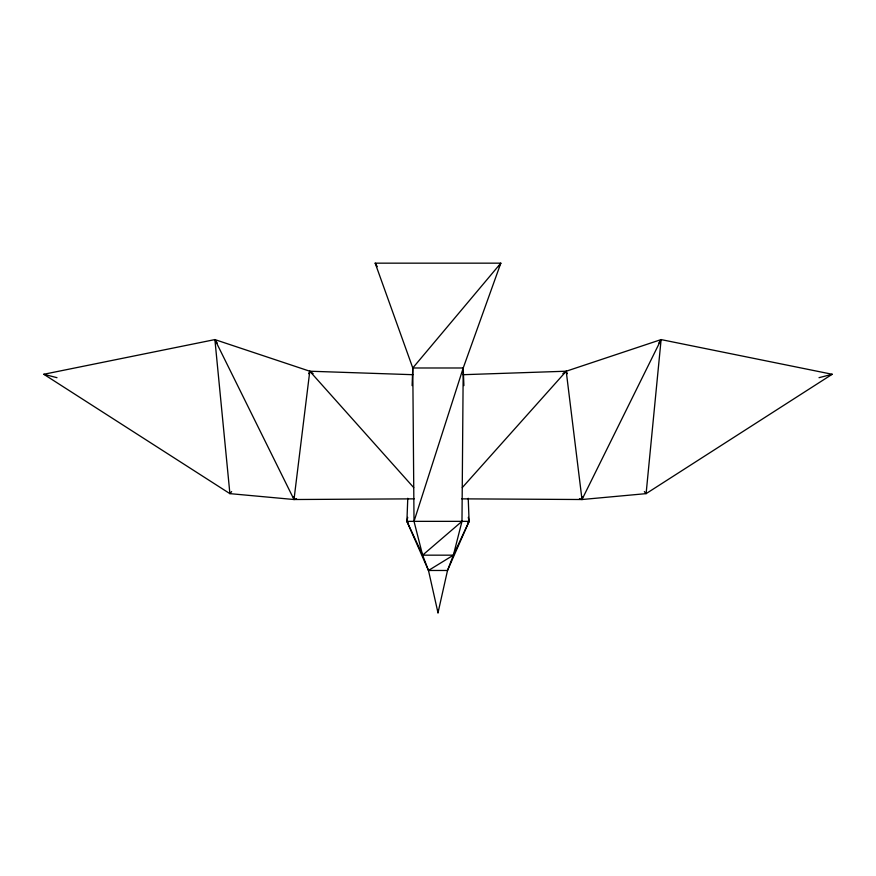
<?xml version="1.0" encoding="UTF-8"?>
<svg xmlns="http://www.w3.org/2000/svg" width="876" height="876" viewBox="0 0 876 876"><rect width="100%" height="100%" fill="white"/><g stroke="black" fill="none" stroke-linecap="round" stroke-linejoin="round"><path stroke-width="1.31" d="M407.778 498.28L406.902 521.351L428.484 570.473L453.385 555.165L461.98 521.351L463.218 367.986L500.82 263.161L375.18 263.161L412.782 367.986L414.019 521.351L422.615 555.165L428.484 570.473L438 612.839L447.516 570.473L453.385 555.165L469.098 521.351L468.222 498.28M412.103 385.626L412.782 367.986L500.82 263.161L498.729 266.654M644.353 491.589L646.105 493.637L832.2 374.271L661.106 339.592L646.105 493.637L582.003 499.517L461.849 498.849M407.712 517.344L406.902 521.351L422.615 555.165L453.385 555.165M582.595 496.845L582.003 499.517L579.463 498.575M414.019 521.351L463.218 367.986L412.782 367.986M308.637 373.691L309.786 371.216L412.859 374.698M661.106 339.592L582.003 499.517L566.214 371.216L661.106 339.592L658.818 342.976M467.51 523.487L469.098 521.351L468.288 517.344M231.647 491.589L229.895 493.637L43.8 374.271L214.894 339.592L309.786 371.216L313.137 373.57M462.309 487.571L566.214 371.216L567.363 373.691M422.615 555.165L461.98 521.351M562.863 373.57L566.214 371.216L463.141 374.698M296.537 498.575L293.997 499.517L229.895 493.637L214.894 339.592L217.182 342.976M819.016 377.687L832.2 374.271M414.151 498.849L293.997 499.517L214.894 339.592M428.484 570.473L447.516 570.473L469.098 521.351L406.902 521.351L408.49 523.487M43.8 374.271L56.995 377.687M413.691 487.571L309.786 371.216L293.997 499.517L293.405 496.845M375.18 263.161L377.271 266.654M463.218 367.986L463.897 385.626M438 610.145L438 612.839"/></g></svg>
